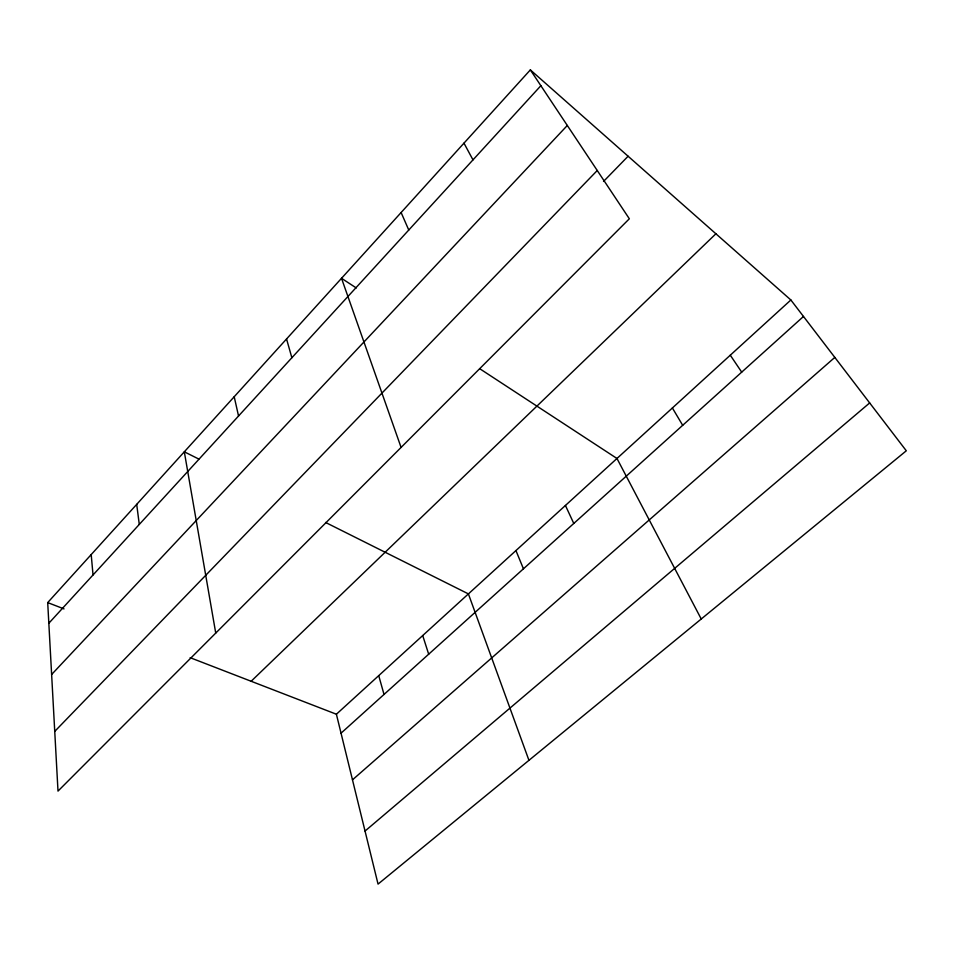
<?xml version="1.0" encoding="UTF-8"?>
<svg xmlns="http://www.w3.org/2000/svg" width="954" height="954" viewBox="0 0 954 954"><rect width="100%" height="100%" fill="white"/><g stroke="black" fill="none" stroke-linecap="round" stroke-linejoin="round"><path stroke-width="1.43" d="M530.352 69.892L629.342 218.776L58.003 791.093L47.7 602.594L530.352 69.892L790.866 299.985L906.3 450.789L378.046 884.108L336.392 714.224L190.156 657.676M48.833 623.248L540.87 85.717M51.635 674.49L567.308 125.475M54.748 731.396L597.252 170.504M603.524 181.463L628.102 156.229M251.152 681.263L715.905 233.778M336.392 714.224L790.866 299.985M341.031 733.185L803.483 316.466M352.479 779.847L834.81 357.404M365.036 831.053L869.666 402.934M47.7 602.594L64.025 608.902M198.802 459.053L184.313 451.814L215.735 633.086M325.576 522.458L468.402 593.901L528.945 760.326M356.271 287.953L341.52 278.306L401.085 447.426M479.6 368.626L616.976 458.48L701.238 619.003M730.287 355.198L741.711 372.132M672.391 407.978L682.694 425.305M463.978 143.16L472.981 159.878M565.424 505.465L573.783 523.448M401.121 212.527L408.765 230.033M515.935 550.565L523.448 568.811M422.705 635.555L428.68 654.205M286.546 338.968L291.864 357.738M378.726 675.635L384.021 694.452M234.207 396.745L238.536 416.004M136.696 504.368L139.284 524.426M91.202 554.572L93.027 574.964"/></g></svg>
